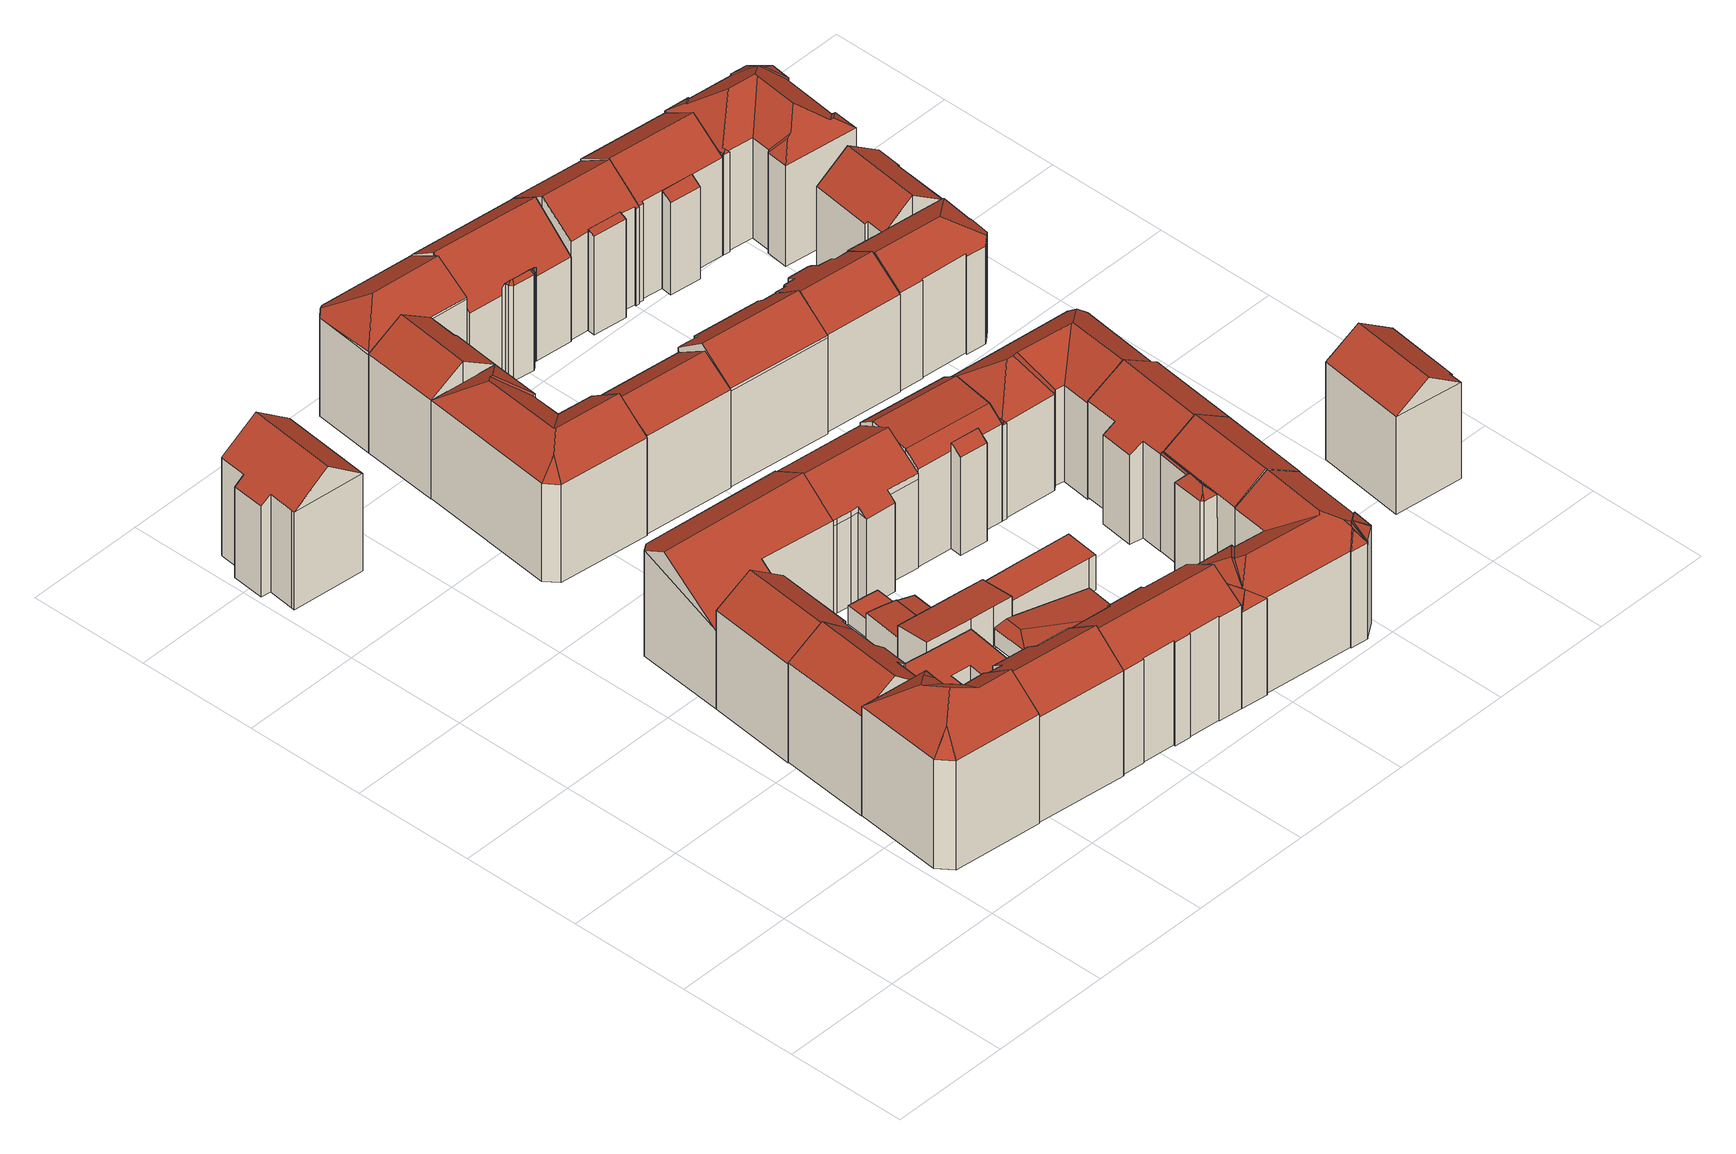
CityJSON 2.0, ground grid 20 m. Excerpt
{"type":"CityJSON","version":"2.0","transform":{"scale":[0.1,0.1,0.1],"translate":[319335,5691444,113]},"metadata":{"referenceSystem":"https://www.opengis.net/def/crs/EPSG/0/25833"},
"CityObjects":{
"building1":{"type":"Building","attributes":{"Dachtyp_tdc":"tdcFreeFormRoof","Gemeindeschluessel":14713000,"Dachneigung":37.34,"QualitaetDacherkennung":60,"Geometrietyp2DReferenz":"3000","function":"31001_9998","roofType":"5000","measuredHeight":25.05},"geometry":[{"type":"MultiSurface","lod":"2","boundaries":[[[0,1,2,3]],[[1,4,5,2]],[[4,6,7,5]],[[6,8,9,7]],[[8,10,11,9]],[[10,12,13,11]],[[12,14,15,13]],[[14,16,17,15]],[[16,0,3,17]],[[18,19,20,16,14]],[[21,22,18,14,12]],[[21,12,10]],[[22,21,10,8]],[[23,19,18,22,8,6]],[[23,6,4]],[[24,20,19,23,4,1]],[[24,1,0]],[[20,24,0,16]],[[3,2,5,7,9,11,13,15,17]]],"semantics":{"surfaces":[{"type":"WallSurface"},{"type":"RoofSurface"},{"type":"GroundSurface"}],"values":[0,0,0,0,0,0,0,0,0,1,1,1,1,1,1,1,0,1,2]}}]},
"building2":{"type":"Building","attributes":{"Dachtyp_tdc":"tdcFreeFormRoof","Gemeindeschluessel":14713000,"Dachneigung":39.04,"QualitaetDacherkennung":85,"Geometrietyp2DReferenz":"3000","function":"31001_9998","roofType":"5000","measuredHeight":21.74},"geometry":[{"type":"MultiSurface","lod":"2","boundaries":[[[25,26,27,28]],[[26,29,30,27]],[[29,31,32,30]],[[31,33,34,32]],[[33,35,36,34]],[[35,37,38,36]],[[37,39,40,38]],[[39,41,42,40]],[[41,25,28,42]],[[31,29,43,44,41,39,37,35,33]],[[44,43,26,25]],[[29,26,43]],[[25,41,44]],[[28,27,30,32,34,36,38,40,42]]],"semantics":{"surfaces":[{"type":"WallSurface"},{"type":"RoofSurface"},{"type":"GroundSurface"}],"values":[0,0,0,0,0,0,0,0,0,1,1,0,0,2]}}]},
"building3":{"type":"Building","attributes":{"Dachtyp_tdc":"tdcFreeFormRoof","Gemeindeschluessel":14713000,"Dachneigung":36.65,"QualitaetDacherkennung":79,"Geometrietyp2DReferenz":"3000","function":"31001_9998","roofType":"5000","measuredHeight":22.05},"geometry":[{"type":"MultiSurface","lod":"2","boundaries":[[[45,46,47,48]],[[46,49,50,47]],[[49,51,52,50]],[[51,53,54,52]],[[53,55,56,54]],[[55,57,58,56]],[[57,59,60,58]],[[59,61,62,60]],[[61,63,64,62]],[[63,45,48,64]],[[65,66,55,53,51,49,46,45,63,61]],[[59,57,66,65]],[[57,55,66]],[[61,59,65]],[[48,47,50,52,54,56,58,60,62,64]]],"semantics":{"surfaces":[{"type":"WallSurface"},{"type":"RoofSurface"},{"type":"GroundSurface"}],"values":[0,0,0,0,0,0,0,0,0,0,1,1,0,0,2]}}]},
"building4":{"type":"Building","attributes":{"Dachtyp_tdc":"tdcFreeFormRoof","Gemeindeschluessel":14713000,"Dachneigung":35.79,"QualitaetDacherkennung":86,"Geometrietyp2DReferenz":"3000","function":"31001_9998","roofType":"5000","measuredHeight":21.35},"geometry":[{"type":"MultiSurface","lod":"2","boundaries":[[[67,68,69,70]],[[68,71,72,69]],[[71,73,74,72]],[[73,75,76,74]],[[75,29,77,76]],[[29,67,70,77]],[[78,79,68,67]],[[75,73,71,79,78,29]],[[71,68,79]],[[67,29,78]],[[70,69,72,74,76,77]]],"semantics":{"surfaces":[{"type":"WallSurface"},{"type":"RoofSurface"},{"type":"GroundSurface"}],"values":[0,0,0,0,0,0,1,1,0,0,2]}}]},
"building5":{"type":"Building","attributes":{"Dachtyp_tdc":"tdcFreeFormRoof","Gemeindeschluessel":14713000,"Dachneigung":36.21,"QualitaetDacherkennung":69,"Geometrietyp2DReferenz":"3000","function":"31001_9998","roofType":"5000","measuredHeight":23.12},"geometry":[{"type":"MultiSurface","lod":"2","boundaries":[[[80,81,82,83]],[[81,84,85,82]],[[84,86,87,85]],[[86,88,89,87]],[[88,90,91,89]],[[90,92,93,91]],[[92,94,95,93]],[[94,80,83,95]],[[96,80,94,92,90,88,86,97]],[[81,96,97,84]],[[86,84,97]],[[81,80,96]],[[83,82,85,87,89,91,93,95]]],"semantics":{"surfaces":[{"type":"WallSurface"},{"type":"RoofSurface"},{"type":"GroundSurface"}],"values":[0,0,0,0,0,0,0,0,1,1,0,0,2]}}]},
"building6":{"type":"Building","attributes":{"Dachtyp_tdc":"tdcFreeFormRoof","Gemeindeschluessel":14713000,"Dachneigung":34.93,"QualitaetDacherkennung":52,"Geometrietyp2DReferenz":"3000","function":"31001_9998","roofType":"5000","measuredHeight":21.38},"geometry":[{"type":"MultiSurface","lod":"2","boundaries":[[[98,99,100,69]],[[99,101,102,100]],[[101,103,104,102]],[[103,105,106,104]],[[105,107,108,106]],[[107,109,72,108]],[[109,98,69,72]],[[107,105,110,111,98,109]],[[110,103,101,99,111]],[[99,98,111]],[[105,103,110]],[[69,100,102,104,106,108,72]]],"semantics":{"surfaces":[{"type":"WallSurface"},{"type":"RoofSurface"},{"type":"GroundSurface"}],"values":[0,0,0,0,0,0,0,1,1,0,0,2]}}]},
"building7":{"type":"Building","attributes":{"Dachtyp_tdc":"tdcPolyFlatRoof","Gemeindeschluessel":14713000,"Dachneigung":2.61,"QualitaetDacherkennung":71,"Geometrietyp2DReferenz":"3000","function":"31001_9998","roofType":"2100","measuredHeight":5.66},"geometry":[{"type":"MultiSurface","lod":"2","boundaries":[[[112,113,114,115]],[[113,116,117,114]],[[116,118,119,117]],[[118,120,121,119]],[[120,122,123,121]],[[122,124,125,123]],[[124,126,127,125]],[[126,128,129,127]],[[128,130,131,129]],[[130,132,133,131]],[[132,112,115,133]],[[132,130,128,126,124,122,120,118,116,113,112]],[[115,114,117,119,121,123,125,127,129,131,133]]],"semantics":{"surfaces":[{"type":"WallSurface"},{"type":"RoofSurface"},{"type":"GroundSurface"}],"values":[0,0,0,0,0,0,0,0,0,0,0,1,2]}}]},
"building8":{"type":"Building","attributes":{"Dachtyp_tdc":"tdcPolyFlatRoof","Gemeindeschluessel":14713000,"Dachneigung":10.77,"QualitaetDacherkennung":88,"Geometrietyp2DReferenz":"3000","function":"31001_9998","roofType":"2100","measuredHeight":4.21},"geometry":[{"type":"MultiSurface","lod":"2","boundaries":[[[134,135,136,137]],[[135,138,139,136]],[[138,140,141,139]],[[140,134,137,141]],[[140,138,135,134]],[[137,136,139,141]]],"semantics":{"surfaces":[{"type":"WallSurface"},{"type":"RoofSurface"},{"type":"GroundSurface"}],"values":[0,0,0,0,1,2]}}]},
"building9":{"type":"Building","attributes":{"Dachtyp_tdc":"tdcPolyFlatRoof","Gemeindeschluessel":14713000,"Dachneigung":6.28,"QualitaetDacherkennung":76,"Geometrietyp2DReferenz":"3000","function":"31001_9998","roofType":"2100","measuredHeight":4.65},"geometry":[{"type":"MultiSurface","lod":"2","boundaries":[[[142,143,144,145]],[[143,146,147,144]],[[146,148,149,147]],[[148,150,151,149]],[[150,142,145,151]],[[150,148,146,143,142]],[[145,144,147,149,151]]],"semantics":{"surfaces":[{"type":"WallSurface"},{"type":"RoofSurface"},{"type":"GroundSurface"}],"values":[0,0,0,0,0,1,2]}}]},
"building10":{"type":"Building","attributes":{"Dachtyp_tdc":"tdcFreeFormRoof","Gemeindeschluessel":14713000,"Dachneigung":32.12,"QualitaetDacherkennung":81,"Geometrietyp2DReferenz":"3000","function":"31001_9998","roofType":"5000","measuredHeight":22.11},"geometry":[{"type":"MultiSurface","lod":"2","boundaries":[[[152,153,154,155]],[[153,156,157,154]],[[156,158,159,157]],[[158,160,161,159]],[[160,162,163,161]],[[162,164,165,163]],[[164,166,167,165]],[[166,168,169,167]],[[168,170,171,169]],[[170,172,173,171]],[[172,174,175,173]],[[174,176,177,175]],[[176,178,179,177]],[[178,180,181,179]],[[180,81,182,181]],[[81,152,155,182]],[[183,162,160,158,156,153,152,184]],[[172,170,168,166,164,183,184,81,180,178,176,174]],[[152,81,184]],[[164,162,183]],[[155,154,157,159,161,163,165,167,169,171,173,175,177,179,181,182]]],"semantics":{"surfaces":[{"type":"WallSurface"},{"type":"RoofSurface"},{"type":"GroundSurface"}],"values":[0,0,0,0,0,0,0,0,0,0,0,0,0,0,0,0,1,1,0,0,2]}}]},
"building11":{"type":"Building","attributes":{"Dachtyp_tdc":"tdcPolyFlatRoof","Gemeindeschluessel":14713000,"Dachneigung":8.37,"QualitaetDacherkennung":81,"Geometrietyp2DReferenz":"3000","function":"31001_9998","roofType":"2100","measuredHeight":7.65},"geometry":[{"type":"MultiSurface","lod":"2","boundaries":[[[185,186,187,188]],[[186,189,190,187]],[[189,191,192,190]],[[191,193,194,192]],[[193,195,145,194]],[[195,196,151,145]],[[196,197,198,151]],[[197,199,200,198]],[[199,201,202,200]],[[201,185,188,202]],[[201,199,197,196,195,193,191,189,186,185]],[[188,187,190,192,194,145,151,198,200,202]]],"semantics":{"surfaces":[{"type":"WallSurface"},{"type":"RoofSurface"},{"type":"GroundSurface"}],"values":[0,0,0,0,0,0,0,0,0,0,1,2]}}]},
"building12":{"type":"Building","attributes":{"Dachtyp_tdc":"tdcFreeFormRoof","Gemeindeschluessel":14713000,"Dachneigung":35.9,"QualitaetDacherkennung":48,"Geometrietyp2DReferenz":"3000","function":"31001_9998","roofType":"5000","measuredHeight":21.65},"geometry":[{"type":"MultiSurface","lod":"2","boundaries":[[[203,204,205,206]],[[204,207,208,205]],[[207,209,210,208]],[[209,211,212,210]],[[211,213,214,212]],[[213,215,216,214]],[[215,217,218,216]],[[217,219,220,218]],[[219,203,206,220]],[[221,222,223,224,219,217]],[[221,217,215]],[[225,222,221,215,213]],[[225,213,211]],[[223,222,225,211,209]],[[226,224,223,209,207]],[[227,226,207,204]],[[227,204,203]],[[224,226,227,203,219]],[[206,205,208,210,212,214,216,218,220]]],"semantics":{"surfaces":[{"type":"WallSurface"},{"type":"RoofSurface"},{"type":"GroundSurface"}],"values":[0,0,0,0,0,0,0,0,0,1,1,1,0,1,1,1,1,1,2]}}]},
"building13":{"type":"Building","attributes":{"Dachtyp_tdc":"tdcPolyFlatRoof","Gemeindeschluessel":14713000,"Dachneigung":2.64,"QualitaetDacherkennung":65,"Geometrietyp2DReferenz":"3000","function":"31001_9998","roofType":"2100","measuredHeight":3.34},"geometry":[{"type":"MultiSurface","lod":"2","boundaries":[[[228,229,230,231]],[[229,232,233,230]],[[232,234,235,233]],[[234,236,237,235]],[[236,228,231,237]],[[236,234,232,229,228]],[[231,230,233,235,237]]],"semantics":{"surfaces":[{"type":"WallSurface"},{"type":"RoofSurface"},{"type":"GroundSurface"}],"values":[0,0,0,0,0,1,2]}}]},
"building14":{"type":"Building","attributes":{"Dachtyp_tdc":"tdcPolyFlatRoof","Gemeindeschluessel":14713000,"Dachneigung":11.72,"QualitaetDacherkennung":85,"Geometrietyp2DReferenz":"3000","function":"31001_9998","roofType":"2100","measuredHeight":3.67},"geometry":[{"type":"MultiSurface","lod":"2","boundaries":[[[238,239,240,241]],[[239,242,243,240]],[[242,244,245,243]],[[244,238,241,245]],[[244,242,239,238]],[[241,240,243,245]]],"semantics":{"surfaces":[{"type":"WallSurface"},{"type":"RoofSurface"},{"type":"GroundSurface"}],"values":[0,0,0,0,1,2]}}]},
"building15":{"type":"Building","attributes":{"Gemeindeschluessel":14713000,"Geometrietyp2DReferenz":"3000","function":"31001_9998","roofType":"9999"},"children":["building15-1","building15-2"]},
"building15-1":{"type":"BuildingPart","attributes":{"Dachtyp_tdc":"tdcPolyFlatRoof","Dachneigung":28.64,"QualitaetDacherkennung":54,"Geometrietyp2DReferenz":"3000","roofType":"2100","measuredHeight":2.98},"parents":["building15"],"geometry":[{"type":"MultiSurface","lod":"2","boundaries":[[[246,247,248,249]],[[250,251,252,253]],[[251,246,249,252]],[[251,250,247,246]],[[249,248,253,252]],[[253,248,247,250]]],"semantics":{"surfaces":[{"type":"WallSurface"},{"type":"RoofSurface"},{"type":"GroundSurface"},{"type":"ClosureSurface"}],"values":[0,0,0,1,2,3]}}]},
"building15-2":{"type":"BuildingPart","attributes":{"Dachtyp_tdc":"tdcHipAndGableRoof","Dachneigung":10.16,"QualitaetDacherkennung":12,"Geometrietyp2DReferenz":"3000","roofType":"5000","measuredHeight":3.57},"parents":["building15"],"geometry":[{"type":"MultiSurface","lod":"2","boundaries":[[[254,255,256,257]],[[255,258,250,253,256]],[[259,260,261,248,247]],[[260,262,263,261]],[[262,264,265,263]],[[264,254,257,265]],[[260,259,258,266]],[[258,255,254,264,266]],[[264,262,260,266]],[[257,256,253,248,261,263,265]],[[247,250,258,259]],[[247,248,253,250]]],"semantics":{"surfaces":[{"type":"WallSurface"},{"type":"RoofSurface"},{"type":"GroundSurface"},{"type":"ClosureSurface"}],"values":[0,0,0,0,0,0,1,1,1,2,0,3]}}]},
"building16":{"type":"Building","attributes":{"Dachtyp_tdc":"tdcFreeFormRoof","Gemeindeschluessel":14713000,"Dachneigung":33.99,"QualitaetDacherkennung":64,"Geometrietyp2DReferenz":"3000","function":"31001_9998","roofType":"5000","measuredHeight":21.17},"geometry":[{"type":"MultiSurface","lod":"2","boundaries":[[[267,268,269,270]],[[268,271,272,269]],[[271,273,274,272]],[[273,275,276,274]],[[275,277,278,276]],[[277,279,280,278]],[[279,281,282,280]],[[281,283,284,282]],[[283,285,286,284]],[[285,267,270,286]],[[287,288,289,290,291,292,293,294,275,273]],[[295,296,290,289]],[[285,296,295,267]],[[267,295,289,288,268]],[[283,291,290,296,285]],[[271,287,273]],[[277,294,293,279]],[[275,294,277]],[[279,293,292,281]],[[281,292,291,283]],[[268,288,287,271]],[[270,269,272,274,276,278,280,282,284,286]]],"semantics":{"surfaces":[{"type":"WallSurface"},{"type":"RoofSurface"},{"type":"GroundSurface"}],"values":[0,0,0,0,0,0,0,0,0,0,1,1,0,0,0,0,0,0,0,0,0,2]}}]},
"building17":{"type":"Building","attributes":{"Gemeindeschluessel":14713000,"Geometrietyp2DReferenz":"3000","function":"31001_9998","roofType":"9999"},"children":["building17-1","building17-2"]},
"building17-1":{"type":"BuildingPart","attributes":{"Dachtyp_tdc":"tdcGableRoof","Dachneigung":33.29,"QualitaetDacherkennung":86,"Geometrietyp2DReferenz":"3000","roofType":"3100","measuredHeight":21.41},"parents":["building17"],"geometry":[{"type":"MultiSurface","lod":"2","boundaries":[[[297,203,298,299]],[[203,300,301,298]],[[300,219,302,301]],[[219,303,304,305,302]],[[306,307,308,309,310]],[[306,297,299,307]],[[311,312,303,219,300]],[[300,203,297,306,310,311]],[[299,298,301,302,305,313,308,307]],[[314,312,311]],[[313,305,304,315]],[[315,304,303,312,314]],[[310,314,311]],[[313,315,309,308]],[[310,309,315,314]]],"semantics":{"surfaces":[{"type":"WallSurface"},{"type":"RoofSurface"},{"type":"GroundSurface"},{"type":"ClosureSurface"}],"values":[0,0,0,0,0,0,1,1,2,0,3,3,0,3,3]}}]},
"building17-2":{"type":"BuildingPart","attributes":{"Dachtyp_tdc":"tdcFreeFormRoof","Dachneigung":33,"QualitaetDacherkennung":58,"Geometrietyp2DReferenz":"3000","roofType":"5000","measuredHeight":21.41},"parents":["building17"],"geometry":[{"type":"MultiSurface","lod":"2","boundaries":[[[316,317,318,319]],[[317,320,321,318]],[[320,322,323,321]],[[322,324,325,323]],[[324,309,308,325]],[[304,316,319,305]],[[326,316,327,328]],[[329,312,314,310,330,331,328,327]],[[331,332,333,317,326,328]],[[317,333,320]],[[320,333,332,322]],[[324,330,310,309]],[[322,332,331,330,324]],[[304,303,329,327,316]],[[316,326,317]],[[319,318,321,323,325,308,313,305]],[[305,313,315,304]],[[313,308,309,315]],[[329,303,312]],[[312,303,304,315,314]],[[314,315,309,310]]],"semantics":{"surfaces":[{"type":"WallSurface"},{"type":"RoofSurface"},{"type":"GroundSurface"},{"type":"ClosureSurface"}],"values":[0,0,0,0,0,0,1,1,1,0,0,0,0,0,0,2,3,3,0,3,3]}}]},
"building18":{"type":"Building","attributes":{"Dachtyp_tdc":"tdcFreeFormRoof","Gemeindeschluessel":14713000,"Dachneigung":34.82,"QualitaetDacherkennung":67,"Geometrietyp2DReferenz":"3000","function":"31001_9998","roofType":"5000","measuredHeight":20.81},"geometry":[{"type":"MultiSurface","lod":"2","boundaries":[[[334,335,336,337]],[[335,338,339,336]],[[338,340,341,339]],[[340,342,343,341]],[[342,344,345,343]],[[344,346,347,345]],[[346,348,349,347]],[[348,350,351,349]],[[350,334,337,351]],[[334,352,353,335]],[[352,350,348,346,344,342,340,338,353]],[[338,335,353]],[[334,350,352]],[[337,336,339,341,343,345,347,349,351]]],"semantics":{"surfaces":[{"type":"WallSurface"},{"type":"RoofSurface"},{"type":"GroundSurface"}],"values":[0,0,0,0,0,0,0,0,0,1,1,0,0,2]}}]},
"building19":{"type":"Building","attributes":{"Gemeindeschluessel":14713000,"Dachtyp_tdc":"tdcPolyFlatRoof","Dachneigung":0,"QualitaetDacherkennung":74,"Geometrietyp2DReferenz":"3000","function":"31001_9998","roofType":"1000","measuredHeight":6.3},"geometry":[{"type":"MultiSurface","lod":"2","boundaries":[[[354,185,355,356]],[[185,357,358,355]],[[357,359,360,358]],[[359,361,362,360]],[[361,363,364,362]],[[363,354,356,364]],[[363,361,359,357,185,354]],[[356,355,358,360,362,364]]],"semantics":{"surfaces":[{"type":"WallSurface"},{"type":"RoofSurface"},{"type":"GroundSurface"}],"values":[0,0,0,0,0,0,1,2]}}]},
"building20":{"type":"Building","attributes":{"Dachtyp_tdc":"tdcFreeFormRoof","Gemeindeschluessel":14713000,"Dachneigung":32.27,"QualitaetDacherkennung":58,"Geometrietyp2DReferenz":"3000","function":"31001_9998","roofType":"5000","measuredHeight":20.95},"geometry":[{"type":"MultiSurface","lod":"2","boundaries":[[[365,366,367,368]],[[366,369,370,367]],[[369,371,372,370]],[[371,373,374,372]],[[373,375,376,374]],[[375,377,378,376]],[[377,379,380,378]],[[379,381,382,380]],[[381,383,384,382]],[[383,385,386,384]],[[385,387,388,386]],[[387,389,390,388]],[[389,391,392,390]],[[391,393,394,392]],[[393,395,396,394]],[[395,397,398,396]],[[397,399,400,398]],[[399,365,368,400]],[[401,402,403,399,397]],[[404,405,401,397,395]],[[406,404,395,393]],[[406,393,391]],[[406,407,404]],[[391,407,406]],[[391,408,407]],[[389,408,391]],[[408,389,387]],[[405,404,407]],[[408,387,385]],[[407,408,385,383]],[[409,410,402,401,405,407,383,381]],[[411,409,381,379]],[[411,379,377]],[[412,373,371]],[[412,375,373]],[[413,375,412]],[[413,377,375]],[[413,409,377]],[[409,413,410]],[[377,409,411]],[[412,371,369]],[[413,412,369,366]],[[403,402,410,413,366,365]],[[403,365,399]],[[368,367,370,372,374,376,378,380,382,384,386,388,390,392,394,396,398,400]]],"semantics":{"surfaces":[{"type":"WallSurface"},{"type":"RoofSurface"},{"type":"GroundSurface"}],"values":[0,0,0,0,0,0,0,0,0,0,0,0,0,0,0,0,0,0,1,1,1,1,1,1,1,1,1,1,1,1,1,1,1,1,1,1,1,1,1,1,1,1,1,0,2]}}]},
"building21":{"type":"Building","attributes":{"Gemeindeschluessel":14713000,"Geometrietyp2DReferenz":"3000","function":"31001_9998","roofType":"9999"},"children":["building21-1","building21-2"]},
"building21-1":{"type":"BuildingPart","attributes":{"Dachtyp_tdc":"tdcPolyFlatRoof","Dachneigung":35.55,"QualitaetDacherkennung":33,"Geometrietyp2DReferenz":"3000","roofType":"2100","measuredHeight":18.83},"parents":["building21"],"geometry":[{"type":"MultiSurface","lod":"2","boundaries":[[[414,415,416,417,418]],[[419,420,421,422,423]],[[420,414,418,421]],[[420,419,424,415,414]],[[418,417,425,422,421]],[[426,416,415,424]],[[426,425,417,416]],[[419,423,426,424]],[[423,422,425,426]]],"semantics":{"surfaces":[{"type":"WallSurface"},{"type":"RoofSurface"},{"type":"GroundSurface"},{"type":"ClosureSurface"}],"values":[0,0,0,1,2,0,3,0,3]}}]},
"building21-2":{"type":"BuildingPart","attributes":{"Dachtyp_tdc":"tdcCutGableRoof","Dachneigung":3.25,"QualitaetDacherkennung":71,"Geometrietyp2DReferenz":"3000","roofType":"9999","measuredHeight":19.72},"parents":["building21"],"geometry":[{"type":"MultiSurface","lod":"2","boundaries":[[[427,428,429,430]],[[428,431,432,429]],[[431,433,434,432]],[[433,435,436,434]],[[435,423,422,436]],[[416,437,417]],[[437,438,439,417]],[[438,440,441,439]],[[440,442,443,441]],[[442,427,430,443]],[[431,428,427,442]],[[440,438,437,416,426,423,435,433]],[[442,440,433,431]],[[430,429,432,434,436,422,425,417,439,441,443]],[[425,422,423,426]],[[417,425,426,416]]],"semantics":{"surfaces":[{"type":"WallSurface"},{"type":"RoofSurface"},{"type":"GroundSurface"},{"type":"ClosureSurface"}],"values":[0,0,0,0,0,0,0,0,0,0,1,1,1,2,3,3]}}]},
"building22":{"type":"Building","attributes":{"Dachtyp_tdc":"tdcFreeFormRoof","Gemeindeschluessel":14713000,"Dachneigung":34.08,"QualitaetDacherkennung":68,"Geometrietyp2DReferenz":"3000","function":"31001_9998","roofType":"5000","measuredHeight":21.65},"geometry":[{"type":"MultiSurface","lod":"2","boundaries":[[[444,445,446,447]],[[445,448,449,446]],[[448,450,451,449]],[[450,452,453,451]],[[452,454,455,453]],[[454,456,457,455]],[[456,458,459,457]],[[458,460,461,459]],[[460,462,463,461]],[[462,444,447,463]],[[464,465,466,452,450,467,468,469,470,471]],[[471,470,472,473]],[[458,464,471,473,460]],[[460,473,472,462]],[[462,472,470,469,444]],[[444,469,468,445]],[[445,468,467,448]],[[448,467,450]],[[454,466,465,456]],[[452,466,454]],[[456,465,464,458]],[[447,446,449,451,453,455,457,459,461,463]]],"semantics":{"surfaces":[{"type":"WallSurface"},{"type":"RoofSurface"},{"type":"GroundSurface"}],"values":[0,0,0,0,0,0,0,0,0,0,1,1,0,0,0,0,0,0,0,0,0,2]}}]},
"building23":{"type":"Building","attributes":{"Gemeindeschluessel":14713000,"Geometrietyp2DReferenz":"3000","function":"31001_9998","roofType":"9999"},"children":["building23-1","building23-2"]},
"building23-1":{"type":"BuildingPart","attributes":{"Dachtyp_tdc":"tdcFreeFormRoof","Dachneigung":49.71,"QualitaetDacherkennung":26,"Geometrietyp2DReferenz":"3000","roofType":"5000","measuredHeight":17.7},"parents":["building23"],"geometry":[{"type":"MultiSurface","lod":"2","boundaries":[[[474,475,476,477,478]],[[475,479,480,476]],[[479,481,482,480]],[[481,483,484,482]],[[483,485,486,484]],[[485,487,488,486]],[[487,489,490,488]],[[489,491,492,493,490]],[[487,485,494,495]],[[485,483,496,494]],[[483,481,497,496]],[[481,479,498,497]],[[479,475,498]],[[475,474,499,500]],[[475,500,501,489,495,494,496,497,498]],[[489,487,495]],[[501,502,491,489]],[[503,504,505,477,476,480,482,484,486,488,490,493]],[[500,506,507,501]],[[506,504,503,507]],[[499,508,506,500]],[[508,505,504,506]],[[478,508,499,474]],[[478,477,505,508]],[[502,492,491]],[[507,492,502,501]],[[503,493,492,507]]],"semantics":{"surfaces":[{"type":"WallSurface"},{"type":"RoofSurface"},{"type":"GroundSurface"},{"type":"ClosureSurface"}],"values":[0,0,0,0,0,0,0,0,1,1,1,1,1,1,1,1,1,2,0,3,0,3,0,3,0,0,3]}}]},
"building23-2":{"type":"BuildingPart","attributes":{"Dachtyp_tdc":"tdcGableRoof","Dachneigung":38.97,"QualitaetDacherkennung":58,"Geometrietyp2DReferenz":"3000","roofType":"3100","measuredHeight":21.08},"parents":["building23"],"geometry":[{"type":"MultiSurface","lod":"2","boundaries":[[[492,509,510,493]],[[509,511,512,510]],[[511,513,514,512]],[[513,515,516,514]],[[515,517,518,516]],[[517,519,520,518]],[[519,521,522,520]],[[521,478,477,522]],[[519,517,515,513]],[[513,511,509,492,507,506,508,478,521,519]],[[505,504,503,493,510,512,514,516,518,520,522,477]],[[507,503,504,506]],[[492,493,503,507]],[[506,504,505,508]],[[505,477,478,508]]],"semantics":{"surfaces":[{"type":"WallSurface"},{"type":"RoofSurface"},{"type":"GroundSurface"},{"type":"ClosureSurface"}],"values":[0,0,0,0,0,0,0,0,1,1,2,3,3,3,3]}}]},
"building24":{"type":"Building","attributes":{"Gemeindeschluessel":14713000,"Geometrietyp2DReferenz":"3000","function":"31001_9998","roofType":"9999"},"children":["building24-1","building24-2"]},
"building24-1":{"type":"BuildingPart","attributes":{"Dachtyp_tdc":"tdcFreeFormRoof","Dachneigung":52.89,"QualitaetDacherkennung":25,"Geometrietyp2DReferenz":"3000","roofType":"5000","measuredHeight":19.04},"parents":["building24"],"geometry":[{"type":"MultiSurface","lod":"2","boundaries":[[[523,524,525,526]],[[524,527,528,525]],[[527,529,530,528]],[[529,531,532,530]],[[531,533,534,532]],[[535,523,526,536]],[[537,538,539,540,535,533]],[[537,533,531]],[[538,537,531,529]],[[539,538,529,527]],[[541,540,539,527,524]],[[541,524,523]],[[540,541,523,535]],[[526,525,528,530,532,534,536]],[[536,534,533,535]]],"semantics":{"surfaces":[{"type":"WallSurface"},{"type":"RoofSurface"},{"type":"GroundSurface"},{"type":"ClosureSurface"}],"values":[0,0,0,0,0,0,1,0,1,1,1,1,1,2,3]}}]},
"building24-2":{"type":"BuildingPart","attributes":{"Dachtyp_tdc":"tdcGableRoof","Dachneigung":32.38,"QualitaetDacherkennung":86,"Geometrietyp2DReferenz":"3000","roofType":"3100","measuredHeight":21.09},"parents":["building24"],"geometry":[{"type":"MultiSurface","lod":"2","boundaries":[[[542,543,368,544]],[[543,545,400,368]],[[546,542,544,534,533]],[[545,543,547]],[[542,546,548]],[[543,542,548,547]],[[546,545,547,548]],[[544,368,400,536,534]],[[536,400,545,546,533,535]],[[533,534,536,535]]],"semantics":{"surfaces":[{"type":"WallSurface"},{"type":"RoofSurface"},{"type":"GroundSurface"},{"type":"ClosureSurface"}],"values":[0,0,0,0,0,1,1,2,0,3]}}]},
"building25":{"type":"Building","attributes":{"Dachtyp_tdc":"tdcFreeFormRoof","Gemeindeschluessel":14713000,"Dachneigung":31.72,"QualitaetDacherkennung":75,"Geometrietyp2DReferenz":"3000","function":"31001_9998","roofType":"5000","measuredHeight":21.05},"geometry":[{"type":"MultiSurface","lod":"2","boundaries":[[[531,549,550,551]],[[549,552,553,550]],[[552,554,555,553]],[[554,556,557,555]],[[556,558,559,557]],[[558,560,561,559]],[[560,542,562,561]],[[542,531,551,562]],[[542,560,563,564]],[[564,563,558,556,554,552,549,531]],[[560,558,563]],[[531,542,564]],[[551,550,553,555,557,559,561,562]]],"semantics":{"surfaces":[{"type":"WallSurface"},{"type":"RoofSurface"},{"type":"GroundSurface"}],"values":[0,0,0,0,0,0,0,0,1,1,0,0,2]}}]},
"building26":{"type":"Building","attributes":{"Dachtyp_tdc":"tdcFreeFormRoof","Gemeindeschluessel":14713000,"Dachneigung":35.72,"QualitaetDacherkennung":41,"Geometrietyp2DReferenz":"3000","function":"31001_9998","roofType":"5000","measuredHeight":21.54},"geometry":[{"type":"MultiSurface","lod":"2","boundaries":[[[565,566,567,568]],[[566,569,570,567]],[[569,571,572,570]],[[571,573,574,572]],[[573,575,576,574]],[[575,577,578,576]],[[577,579,580,578]],[[579,581,582,580]],[[581,583,584,582]],[[583,585,586,584]],[[585,587,588,586]],[[587,565,568,588]],[[589,590,591,585,583]],[[589,583,581]],[[592,593,594,595,590,589,581,579]],[[579,596,592]],[[579,597,596]],[[577,597,579]],[[597,577,575]],[[597,575,573]],[[596,597,573,571]],[[593,592,596,571,569]],[[594,593,569,566]],[[595,594,566,565]],[[591,590,595,565,587]],[[585,591,587]],[[568,567,570,572,574,576,578,580,582,584,586,588]]],"semantics":{"surfaces":[{"type":"WallSurface"},{"type":"RoofSurface"},{"type":"GroundSurface"}],"values":[0,0,0,0,0,0,0,0,0,0,0,0,1,1,1,1,1,1,1,1,1,1,1,1,1,0,2]}}]},
"building27":{"type":"Building","attributes":{"Dachtyp_tdc":"tdcFreeFormRoof","Gemeindeschluessel":14713000,"Dachneigung":33.79,"QualitaetDacherkennung":68,"Geometrietyp2DReferenz":"3000","function":"31001_9998","roofType":"5000","measuredHeight":21.35},"geometry":[{"type":"MultiSurface","lod":"2","boundaries":[[[598,599,600,601]],[[599,602,603,600]],[[602,604,605,603]],[[604,606,607,605]],[[606,608,609,607]],[[608,610,611,609]],[[610,612,613,611]],[[612,614,615,613]],[[614,616,617,615]],[[616,618,619,617]],[[618,620,621,619]],[[620,622,623,621]],[[622,624,625,623]],[[624,626,627,625]],[[626,628,629,627]],[[628,598,601,629]],[[628,630,631,598]],[[630,626,624,622,620,618,616,614,612,610,608,606,604,602,599,631]],[[628,626,630]],[[599,598,631]],[[601,600,603,605,607,609,611,613,615,617,619,621,623,625,627,629]]],"semantics":{"surfaces":[{"type":"WallSurface"},{"type":"RoofSurface"},{"type":"GroundSurface"}],"values":[0,0,0,0,0,0,0,0,0,0,0,0,0,0,0,0,1,1,0,0,2]}}]},
"building28":{"type":"Building","attributes":{"Gemeindeschluessel":14713000,"Geometrietyp2DReferenz":"3000","function":"31001_9998","roofType":"9999"},"children":["building28-1","building28-2"]},
"building28-1":{"type":"BuildingPart","attributes":{"Dachtyp_tdc":"tdcGableRoof","Dachneigung":35.04,"QualitaetDacherkennung":63,"Geometrietyp2DReferenz":"3000","roofType":"3100","measuredHeight":21.75},"parents":["building28"],"geometry":[{"type":"MultiSurface","lod":"2","boundaries":[[[632,633,634,635]],[[633,636,637,634]],[[638,639,640,641]],[[639,642,643,640]],[[642,644,645,643]],[[644,646,647,645]],[[646,648,649,647]],[[648,650,651,649]],[[650,652,653,651]],[[652,654,655,653]],[[654,632,635,655]],[[650,648,646,644]],[[644,642,639,638,636,633,632,654,652,650]],[[635,634,637,641,640,643,645,647,649,651,653,655]],[[641,637,636,638]]],"semantics":{"surfaces":[{"type":"WallSurface"},{"type":"RoofSurface"},{"type":"GroundSurface"},{"type":"ClosureSurface"}],"values":[0,0,0,0,0,0,0,0,0,0,0,1,1,2,3]}}]},
"building28-2":{"type":"BuildingPart","attributes":{"Dachtyp_tdc":"tdcPolyFlatRoof","Dachneigung":24.37,"QualitaetDacherkennung":30,"Geometrietyp2DReferenz":"3000","roofType":"2100","measuredHeight":18.16},"parents":["building28"],"geometry":[{"type":"MultiSurface","lod":"2","boundaries":[[[656,657,638,641,658]],[[659,660,661,637,636]],[[660,656,658,661]],[[660,659,657,656]],[[658,641,637,661]],[[636,638,657,659]],[[636,637,641,638]]],"semantics":{"surfaces":[{"type":"WallSurface"},{"type":"RoofSurface"},{"type":"GroundSurface"},{"type":"ClosureSurface"}],"values":[0,0,0,1,2,0,3]}}]},
"building29":{"type":"Building","attributes":{"Gemeindeschluessel":14713000,"Geometrietyp2DReferenz":"3000","function":"31001_9998","roofType":"9999"},"children":["building29-1","building29-2"]},
"building29-1":{"type":"BuildingPart","attributes":{"Dachtyp_tdc":"tdcPolyFlatRoof","Dachneigung":32.5,"QualitaetDacherkennung":42,"Geometrietyp2DReferenz":"3000","roofType":"2100","measuredHeight":17.57},"parents":["building29"],"geometry":[{"type":"MultiSurface","lod":"2","boundaries":[[[662,663,664,665]],[[662,666,667,663]],[[666,668,669,667]],[[668,666,662,665,670]],[[671,664,663,667,669]],[[665,664,671,670]],[[670,671,669,668]]],"semantics":{"surfaces":[{"type":"WallSurface"},{"type":"RoofSurface"},{"type":"GroundSurface"},{"type":"ClosureSurface"}],"values":[0,0,0,1,2,3,3]}}]},
"building29-2":{"type":"BuildingPart","attributes":{"Dachtyp_tdc":"tdcGableRoof","Dachneigung":33.91,"QualitaetDacherkennung":73,"Geometrietyp2DReferenz":"3000","roofType":"3100","measuredHeight":21.65},"parents":["building29"],"geometry":[{"type":"MultiSurface","lod":"2","boundaries":[[[668,672,673,669]],[[672,674,675,673]],[[674,676,677,675]],[[676,678,679,677]],[[678,680,681,679]],[[680,682,683,681]],[[682,684,685,683]],[[684,686,687,685]],[[686,665,664,687]],[[684,682,680,678]],[[678,676,674,672,668,670,665,686,684]],[[671,669,673,675,677,679,681,683,685,687,664]],[[668,669,671,670]],[[671,664,665,670]]],"semantics":{"surfaces":[{"type":"WallSurface"},{"type":"RoofSurface"},{"type":"GroundSurface"},{"type":"ClosureSurface"}],"values":[0,0,0,0,0,0,0,0,0,1,1,2,3,3]}}]},
"building30":{"type":"Building","attributes":{"Gemeindeschluessel":14713000,"Geometrietyp2DReferenz":"3000","function":"31001_9998","roofType":"9999"},"children":["building30-1","building30-2"]},
"building30-1":{"type":"BuildingPart","attributes":{"Dachtyp_tdc":"tdcFreeFormRoof","Dachneigung":30.82,"QualitaetDacherkennung":50,"Geometrietyp2DReferenz":"3000","roofType":"5000","measuredHeight":21.28},"parents":["building30"],"geometry":[{"type":"MultiSurface","lod":"2","boundaries":[[[688,689,690,691]],[[689,692,693,690]],[[692,694,695,693]],[[694,696,697,695]],[[696,698,699,697]],[[698,700,701,699]],[[700,702,703,701]],[[702,704,705,703]],[[704,706,707,708,705]],[[709,710,711,712,713]],[[710,714,715,711]],[[714,716,717,715]],[[716,718,719,717]],[[718,720,721,719]],[[720,722,723,721]],[[722,724,725,723]],[[724,688,691,725]],[[720,718,716,714,710,726]],[[710,709,727,728,729,706,704,702,700,698,726]],[[698,696,694,692,689,688,724,722,720,726]],[[691,690,693,695,697,699,701,703,705,708,730,712,711,715,717,719,721,723,725]],[[729,707,706]],[[713,727,709]],[[712,730,728,727,713]],[[730,708,707,729,728]]],"semantics":{"surfaces":[{"type":"WallSurface"},{"type":"RoofSurface"},{"type":"GroundSurface"},{"type":"ClosureSurface"}],"values":[0,0,0,0,0,0,0,0,0,0,0,0,0,0,0,0,0,1,1,1,2,0,0,3,3]}}]},
"building30-2":{"type":"BuildingPart","attributes":{"Dachtyp_tdc":"tdcGableRoof","Dachneigung":37.23,"QualitaetDacherkennung":84,"Geometrietyp2DReferenz":"3000","roofType":"3100","measuredHeight":21.39},"parents":["building30"],"geometry":[{"type":"MultiSurface","lod":"2","boundaries":[[[731,713,712,732]],[[707,733,734,708]],[[733,735,736,734]],[[735,737,738,736]],[[737,739,740,738]],[[739,741,742,740]],[[741,743,744,742]],[[743,731,732,744]],[[739,737,735,733,707,729,745]],[[745,727,713,731,743,741,739]],[[732,712,730,708,734,736,738,740,742,744]],[[728,727,745]],[[730,712,713,727,728]],[[729,728,745]],[[730,728,729,707,708]]],"semantics":{"surfaces":[{"type":"WallSurface"},{"type":"RoofSurface"},{"type":"GroundSurface"},{"type":"ClosureSurface"}],"values":[0,0,0,0,0,0,0,0,1,1,2,0,3,0,3]}}]},
"building31":{"type":"Building","attributes":{"Dachtyp_tdc":"tdcFreeFormRoof","Gemeindeschluessel":14713000,"Dachneigung":35.4,"QualitaetDacherkennung":90,"Geometrietyp2DReferenz":"3000","function":"31001_9998","roofType":"5000","measuredHeight":21.23},"geometry":[{"type":"MultiSurface","lod":"2","boundaries":[[[746,747,748,749]],[[747,750,751,748]],[[750,752,753,751]],[[752,754,755,753]],[[754,756,757,755]],[[756,758,759,757]],[[758,746,749,759]],[[760,761,747,746]],[[754,752,750,761,760,758,756]],[[750,747,761]],[[746,758,760]],[[749,748,751,753,755,757,759]]],"semantics":{"surfaces":[{"type":"WallSurface"},{"type":"RoofSurface"},{"type":"GroundSurface"}],"values":[0,0,0,0,0,0,0,1,1,0,0,2]}}]},
"building32":{"type":"Building","attributes":{"Dachtyp_tdc":"tdcFreeFormRoof","Gemeindeschluessel":14713000,"Dachneigung":37.17,"QualitaetDacherkennung":56,"Geometrietyp2DReferenz":"3000","function":"31001_9998","roofType":"5000","measuredHeight":22.4},"geometry":[{"type":"MultiSurface","lod":"2","boundaries":[[[762,763,764,765]],[[763,766,767,764]],[[766,768,769,767]],[[768,770,771,769]],[[770,772,773,771]],[[772,774,775,773]],[[774,776,777,775]],[[776,778,779,777]],[[778,780,781,779]],[[780,782,783,781]],[[782,784,785,783]],[[784,786,787,785]],[[786,788,789,787]],[[788,790,791,789]],[[790,792,793,791]],[[792,794,795,793]],[[794,796,797,795]],[[796,798,799,797]],[[798,800,801,799]],[[800,762,765,801]],[[802,803,800,798]],[[802,798,796]],[[804,805,806,803,802,796,794]],[[804,794,792]],[[805,804,792,790]],[[807,808,809,810,806,805,790,788]],[[811,807,788,786]],[[811,786,784]],[[812,813,808,807,811,784,782]],[[812,782,780]],[[813,812,780,778]],[[814,815,809,808,813,778,776]],[[816,814,776,774]],[[816,774,772]],[[817,818,819,815,814,816,772,770]],[[817,770,768]],[[818,817,768,766]],[[819,818,766,763]],[[810,809,815,819,763,762]],[[803,806,810,762,800]],[[765,764,767,769,771,773,775,777,779,781,783,785,787,789,791,793,795,797,799,801]]],"semantics":{"surfaces":[{"type":"WallSurface"},{"type":"RoofSurface"},{"type":"GroundSurface"}],"values":[0,0,0,0,0,0,0,0,0,0,0,0,0,0,0,0,0,0,0,0,1,1,1,1,1,1,1,1,1,1,1,1,1,1,1,1,1,1,1,1,2]}}]}
},
"vertices":[
[388,190,210],[376,76,210],[376,76,15],[388,190,15],[229,93,210],[229,93,15],[210,117,210],[210,117,15],[225,264,210],[225,264,15],[339,251,210],[339,251,15],[336,231,210],[336,231,15],[335,216,210],[335,216,15],[353,193,210],[353,193,15],[276,198,254],[287,159,266],[323,139,254],[316,234,226],[276,201,254],[248,128,239],[382,133,254],
[225,264,192],[240,414,191],[240,414,14],[225,264,14],[355,401,186],[355,401,14],[351,358,186],[351,358,14],[368,356,172],[368,356,14],[363,312,172],[363,312,14],[358,309,176],[358,309,14],[345,310,187],[345,310,14],[339,251,186],[339,251,14],[300,407,231],[284,257,231],
[27,1174,183],[10,1176,171],[10,1176,9],[27,1174,9],[16,1230,171],[16,1230,9],[33,1229,183],[33,1229,9],[37,1273,183],[37,1273,9],[38,1275,183],[38,1275,9],[160,1262,184],[160,1262,9],[144,1112,183],[144,1112,9],[21,1125,183],[21,1125,9],[22,1130,183],[22,1130,9],[83,1119,230],[100,1268,230],
[240,414,188],[256,562,188],[256,562,12],[240,414,12],[376,549,183],[376,549,12],[363,422,183],[363,422,12],[357,422,187],[357,422,12],[355,401,12],[301,407,226],[317,556,226],
[538,171,207],[525,58,205],[525,58,17],[538,171,17],[376,76,205],[376,76,17],[388,190,206],[388,190,17],[421,186,206],[421,186,17],[423,205,192],[423,205,17],[484,197,192],[484,197,17],[482,178,207],[482,178,17],[532,115,248],[382,133,248],
[256,562,152],[271,709,200],[271,709,12],[294,727,187],[294,727,12],[522,699,190],[522,699,12],[507,578,181],[507,578,12],[381,594,183],[381,594,12],[376,549,152],[515,641,225],[266,667,225],
[509,294,68],[504,302,69],[504,302,16],[509,294,16],[507,325,70],[507,325,16],[474,329,70],[474,329,16],[470,287,68],[470,287,16],[419,292,68],[419,292,16],[430,394,72],[430,394,16],[485,385,72],[485,385,16],[562,374,72],[562,374,16],[552,290,68],[552,290,16],[513,294,68],[513,294,16],
[513,294,51],[552,290,59],[552,290,17],[513,294,17],[548,239,59],[548,239,17],[507,243,51],[507,243,17],
[492,445,60],[500,511,60],[500,511,14],[492,445,14],[527,508,57],[527,508,14],[553,504,54],[553,504,14],[545,438,54],[545,438,14],
[538,171,205],[612,163,205],[612,163,20],[538,171,20],[613,169,201],[613,169,20],[673,162,201],[673,162,20],[672,155,205],[672,155,20],[746,146,205],[746,146,20],[733,33,205],[733,33,20],[695,38,205],[695,38,20],[695,39,206],[695,39,20],[643,45,206],[643,45,20],[643,44,205],[643,44,20],[616,47,205],[616,47,20],[616,49,206],[616,49,20],[561,55,206],[561,55,20],[561,54,205],[561,54,20],[525,58,20],[740,90,241],[532,115,241],
[640,420,82],[634,365,90],[634,365,14],[640,420,14],[602,369,90],[602,369,14],[562,374,90],[562,374,14],[485,385,90],[485,385,14],[492,445,81],[545,438,81],[576,434,81],[576,434,14],[594,432,81],[594,432,14],[641,426,81],[641,426,14],
[431,1133,185],[423,1051,185],[423,1051,10],[431,1133,10],[418,1051,185],[418,1051,10],[413,1000,185],[413,1000,10],[472,992,185],[472,992,10],[459,878,185],[459,878,10],[308,897,185],[308,897,10],[292,918,185],[292,918,10],[317,1146,185],[317,1146,10],[326,927,209],[353,949,227],[352,951,226],[366,1084,225],[465,935,227],[382,1097,215],[386,1096,215],
[500,511,49],[504,548,49],[504,548,16],[500,511,16],[534,545,48],[534,545,16],[557,542,47],[557,542,16],[553,504,47],[553,504,16],
[553,504,53],[583,498,47],[583,498,17],[553,504,17],[576,434,47],[576,434,17],[545,438,53],[545,438,17],
[678,239,51],[683,288,24],[683,288,21],[678,239,21],[760,274,26],[755,228,51],[755,228,21],[760,274,21],
[634,365,55],[770,348,30],[770,348,21],[634,365,21],[760,274,30],[683,288,41],[594,304,53],[594,304,21],[602,369,52],[602,369,21],[624,366,57],[624,366,21],[620,336,57],
[671,680,171],[657,560,171],[657,560,13],[671,680,13],[603,567,171],[603,567,13],[600,550,171],[600,550,13],[549,555,171],[549,555,13],[551,573,171],[551,573,13],[538,574,171],[538,574,13],[514,577,171],[514,577,13],[507,578,171],[507,578,13],[522,699,171],[522,699,13],[603,567,182],[657,560,182],[664,622,224],[515,640,224],[507,578,182],[514,577,182],[538,574,182],[551,573,182],[671,680,189],[522,699,188],
[440,1212,185],[431,1133,9],[440,1212,9],[374,1139,223],[374,1139,9],[317,1146,9],[330,1273,185],[330,1273,184],[330,1273,9],[435,1213,189],[435,1213,9],[441,1261,9],[441,1261,184],[441,1261,188],[388,1267,223],[334,1273,188],[388,1267,9],[388,1267,188],[388,1267,184],
[341,1374,184],[362,1390,184],[362,1390,9],[341,1374,9],[519,1370,184],[519,1370,9],[519,1368,184],[519,1368,9],[505,1254,184],[505,1254,9],[351,1382,190],[331,1274,188],[394,1326,223],[330,1273,188],[505,1254,188],[512,1313,223],[519,1368,187],[519,1370,186],
[607,860,188],[459,878,188],[459,878,13],[607,860,13],[472,992,179],[472,992,13],[475,992,179],[475,992,13],[475,990,180],[475,990,13],[478,989,181],[478,989,13],[478,986,183],[478,986,13],[492,985,183],[492,985,13],[620,969,183],[620,969,13],[614,915,221],[465,933,221],
[634,365,82],[640,420,19],[634,365,19],[700,414,82],[700,414,19],[789,404,82],[789,404,19],[782,347,82],[782,347,19],[770,348,82],[770,348,19],
[1001,173,194],[987,61,194],[987,61,22],[1001,173,22],[990,61,194],[990,61,22],[985,26,194],[985,26,22],[983,24,194],[983,24,22],[958,7,194],[958,7,22],[955,5,194],[955,5,22],[926,8,194],[926,8,22],[926,10,194],[926,10,22],[777,28,194],[777,28,22],[777,26,194],[777,26,22],[733,31,194],[733,31,22],[733,33,194],[733,33,22],[746,146,194],[746,146,22],[826,137,194],[826,137,22],[826,132,194],[826,132,22],[878,125,194],[878,125,22],[885,186,194],[885,186,22],[924,65,228],[929,69,231],[943,179,231],[784,93,222],[794,81,229],[784,98,222],[758,53,208],[758,50,208],[952,31,209],[949,44,217],[950,27,208],[962,39,210],[958,38,211],
[714,534,190],[715,553,204],[715,553,189],[715,553,15],[714,534,15],[763,546,203],[760,528,190],[760,528,15],[763,546,15],[763,546,189],[763,547,204],[763,547,15],[763,547,189],
[671,680,194],[818,661,194],[818,661,15],[671,680,15],[815,635,213],[815,635,15],[807,567,209],[807,567,15],[804,541,189],[804,541,15],[715,553,190],[657,560,189],[657,560,15],[660,586,209],[660,586,15],[668,654,213],[668,654,15],
[620,969,185],[626,969,185],[626,969,14],[620,969,14],[657,965,185],[657,965,14],[658,975,185],[658,975,14],[771,961,185],[771,961,14],[770,951,185],[770,951,14],[789,949,185],[789,949,14],[791,948,185],[791,948,14],[778,839,185],[778,839,14],[607,860,185],[607,860,14],[791,948,193],[789,949,193],[770,951,193],[657,965,192],[626,969,192],[620,969,192],[615,920,231],[785,899,231],[607,860,190],[778,839,190],
[621,1234,179],[618,1234,182],[618,1234,12],[621,1234,12],[621,1234,163],[613,1231,182],[613,1231,12],[612,1227,182],[612,1227,12],[606,1223,182],[606,1223,12],[571,1228,182],[571,1228,12],[567,1234,182],[567,1234,12],[567,1240,182],[567,1240,12],[562,1241,176],[562,1241,163],[562,1241,12],[574,1233,189],[572,1235,188],[605,1230,189],[608,1230,188],[610,1232,185],[622,1234,179],[619,1235,181],[567,1241,181],[562,1241,175],[567,1241,12],[619,1235,12],[622,1234,12],[619,1235,163],[567,1241,163],[622,1234,163],
[504,1248,163],[504,1248,12],[505,1254,168],[505,1254,12],[513,1322,223],[513,1322,12],[519,1368,189],[519,1368,12],[698,1347,189],[698,1347,12],[692,1300,223],[692,1300,12],[684,1227,163],[684,1227,12],
[868,226,194],[864,230,194],[864,230,22],[868,226,22],[869,282,194],[869,282,22],[891,280,194],[891,280,22],[899,336,194],[899,336,22],[904,335,194],[904,335,22],[890,223,194],[890,223,22],[901,335,198],[894,277,197],[882,267,212],[878,238,211],[871,232,203],
[1019,320,195],[1001,173,195],[1019,320,22],[885,186,196],[904,335,197],[942,180,233],[960,328,233],
[903,372,194],[903,372,21],[899,336,21],[881,376,180],[881,376,21],[888,432,180],[888,432,21],[909,429,193],[909,429,21],[915,485,193],[915,485,21],[1036,469,196],[1036,469,21],[1019,320,21],[978,477,232],[959,328,232],
[921,534,188],[906,537,188],[906,537,17],[921,534,17],[898,531,188],[898,531,17],[811,540,188],[811,540,17],[810,538,188],[810,538,17],[803,539,188],[803,539,17],[804,541,188],[804,541,17],[818,661,188],[818,661,17],[1038,636,188],[1038,636,17],[1054,614,188],[1054,614,17],[1036,469,188],[1036,469,17],[915,485,188],[915,485,17],[1041,622,198],[988,580,232],[976,477,232],[871,594,231],[882,593,231],[894,596,228],[986,582,230],[809,545,191],[808,542,191],
[778,839,191],[791,948,195],[791,948,17],[778,839,17],[794,948,195],[794,948,17],[810,946,195],[810,946,17],[812,952,191],[812,952,17],[817,955,189],[817,955,17],[835,953,189],[835,953,17],[837,967,179],[837,967,17],[841,970,177],[841,970,17],[877,967,176],[877,967,17],[879,963,179],[879,963,17],[878,948,189],[878,948,17],[899,945,189],[899,945,17],[899,936,195],[899,936,17],[920,934,195],[920,934,17],[906,824,191],[906,824,17],[913,882,230],[785,897,230],
[796,1213,190],[770,1217,191],[770,1217,15],[796,1213,15],[770,1216,190],[770,1216,15],[714,1223,190],[714,1224,191],[714,1224,15],[714,1223,15],[684,1227,190],[684,1227,15],[691,1287,232],[691,1287,15],[698,1347,190],[698,1347,15],[817,1332,190],[817,1332,15],[810,1272,232],[810,1272,15],[802,1210,188],[802,1210,15],[796,1210,188],[796,1210,15],
[713,1211,191],[714,1223,196],[713,1211,15],[770,1216,196],[769,1204,191],[769,1204,15],
[895,1183,181],[895,1183,17],[897,1200,17],[897,1200,192],[843,1190,181],[843,1190,17],[845,1207,192],[845,1207,17],[897,1201,192],[897,1201,17],
[810,1212,192],[810,1212,17],[809,1209,190],[809,1209,17],[802,1210,190],[802,1210,17],[810,1273,233],[810,1273,17],[817,1332,193],[817,1332,17],[964,1313,194],[964,1313,17],[958,1255,233],[958,1255,17],[951,1194,192],[951,1194,17],
[1024,810,194],[1024,812,196],[1024,812,19],[1024,810,19],[946,821,195],[946,821,19],[946,819,194],[946,819,19],[906,824,194],[906,824,19],[913,877,231],[913,877,19],[920,934,197],[920,934,19],[926,933,197],[926,933,19],[978,926,197],[978,926,19],[982,926,197],[982,926,193],[982,926,19],[1087,913,197],[1086,909,200],[1086,909,19],[1087,913,19],[1087,913,196],[1080,857,198],[1080,857,19],[1083,857,196],[1083,857,19],[1079,823,194],[1079,823,19],[1068,814,201],[1068,814,19],[1056,805,194],[1056,805,19],[1023,809,194],[1023,809,19],[1028,863,231],[1084,913,197],[1034,919,197],[989,925,197],[1034,919,19],
[1097,1005,196],[1097,1005,19],[986,958,193],[986,958,19],[982,959,190],[982,959,19],[995,1061,190],[995,1061,19],[1051,1055,232],[1051,1055,19],[1105,1048,194],[1105,1048,19],[1100,1005,194],[1100,1005,19],[1034,919,232],
[1171,152,197],[1190,300,197],[1190,300,23],[1171,152,23],[1309,286,191],[1309,286,23],[1308,281,191],[1308,281,23],[1293,161,191],[1293,161,23],[1288,161,195],[1288,161,23],[1286,138,195],[1286,138,23],[1229,145,235],[1248,293,235],
[1004,1187,198],[961,1193,198],[961,1193,19],[1004,1187,19],[961,1190,198],[961,1190,19],[951,1192,198],[951,1192,19],[951,1194,198],[951,1194,19],[964,1313,198],[964,1313,19],[1006,1308,198],[1006,1308,19],[1005,1306,198],[1005,1306,19],[1081,1297,198],[1081,1297,19],[1081,1299,198],[1081,1299,19],[1109,1296,198],[1109,1296,19],[1133,1270,198],[1133,1270,19],[1128,1236,198],[1128,1236,19],[1125,1237,198],[1125,1237,19],[1113,1142,198],[1113,1142,19],[1119,1141,198],[1119,1141,19],[1114,1098,198],[1114,1098,19],[991,1114,198],[991,1114,19],[995,1150,198],[995,1150,19],[1000,1154,198],[1000,1154,19],[1019,1136,217],[1029,1139,220],[1095,1122,214],[1089,1123,214],[1058,1162,241],[1105,1266,216],[1096,1263,222],[1065,1239,243],[1067,1237,241],[1110,1263,214],[1099,1277,213],[1101,1273,214],[982,1289,213],[1017,1245,243],[983,1291,213],[954,1194,200],[957,1196,202],[957,1199,202]
]}
